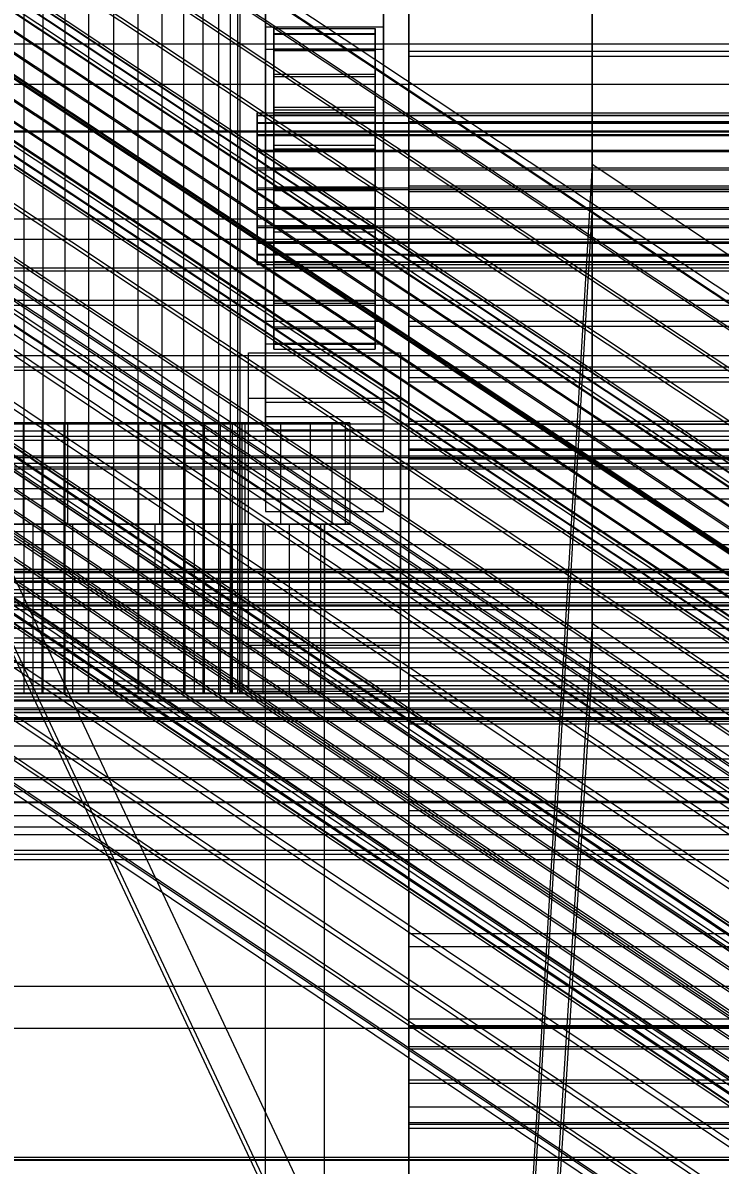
# Model space of a CAD drawing. Header units: millimetres. Extents: x -191664 to 191490, y -197311 to 10263.
# Drawn here: x -295.7 to -213.1, y -31105.9 to -30970.6 of the extents above; entities that cross this region are included whole.
import ezdxf

# ---------------------------------------------------------------- set-up
doc = ezdxf.new("R2010")
doc.units = ezdxf.units.MM
for name, color, linetype, lineweight in [('COTAS_USUARIO', 1, 'Continuous', 0), ('frontal_briquetadora', 7, 'Continuous', 0), ('frontal_C01', 7, 'Continuous', 0), ('frontal_C02', 7, 'Continuous', 0), ('frontal_C03', 7, 'Continuous', 0), ('frontal_C05', 7, 'Continuous', 0), ('frontal_mezcladora', 7, 'Continuous', 0), ('frontal_secador', 7, 'Continuous', 0), ('frontal_tolva-C01', 7, 'Continuous', 0)]:
    doc.layers.add(name, color=color, linetype=linetype, lineweight=lineweight)
doc.dimstyles.new('PLANTA_100', dxfattribs={"dimtxt": 250, "dimasz": 150, "dimexe": 150, "dimexo": 80, "dimgap": 100, "dimtad": 1, "dimtih": 1, "dimtoh": 1, "dimdec": 1, "dimdsep": 46, "dimcen": 0.09, "dimclrd": 1, "dimclre": 1, "dimclrt": 1, "dimadec": 0, "dimazin": 0, "dimtfac": 1, "dimtdec": 4, "dimtofl": 0, "dimtmove": 0, "dimatfit": 3, "dimfxl": 1, "dimtolj": 1, "dimtzin": 0, "dimarcsym": 0})

# ---------------------------------------------------------------- blocks, each defined once
blk = doc.blocks.new('*D108')
at = {"layer": 'COTAS_USUARIO', "color": 1, "lineweight": -2, "transparency": 16777216}
for p, q in [((-80, -30400), (-1350, -30400)), ((-1200, -31850), (-1200, -30550)), ((-80, -32000), (-1350, -32000))]:
    blk.add_line(p, q, dxfattribs=at)
at = {"layer": 'COTAS_USUARIO', "color": 1, "transparency": 16777216}
for points in [[(-1225, -30550), (-1175, -30550), (-1200, -30400)], [(-1225, -31850), (-1175, -31850), (-1200, -32000)]]:
    blk.add_solid(points, dxfattribs=at)
at = {"layer": 'Defpoints', "color": 0, "transparency": 16777216}
for p in [(-1200, -30400), (0, -30400), (0, -32000)]:
    blk.add_point(p, dxfattribs=at)
blk = doc.blocks.new('*D109')
at = {"layer": 'COTAS_USUARIO', "color": 1, "lineweight": -2, "transparency": 16777216}
for p, q in [((-80, -28700), (-1350, -28700)), ((-1200, -31850), (-1200, -28850)), ((-80, -32000), (-1350, -32000))]:
    blk.add_line(p, q, dxfattribs=at)
at = {"layer": 'COTAS_USUARIO', "color": 1, "transparency": 16777216}
for points in [[(-1225, -28850), (-1175, -28850), (-1200, -28700)], [(-1225, -31850), (-1175, -31850), (-1200, -32000)]]:
    blk.add_solid(points, dxfattribs=at)
at = {"layer": 'Defpoints', "color": 0, "transparency": 16777216}
for p in [(-1200, -28700), (0, -28700), (0, -32000)]:
    blk.add_point(p, dxfattribs=at)
blk = doc.blocks.new('*D110')
at = {"layer": 'COTAS_USUARIO', "color": 1, "lineweight": -2, "transparency": 16777216}
for p, q in [((-80, -30350), (-1350, -30350)), ((-1200, -31850), (-1200, -30500)), ((-80, -32000), (-1350, -32000))]:
    blk.add_line(p, q, dxfattribs=at)
at = {"layer": 'COTAS_USUARIO', "color": 1, "transparency": 16777216}
for points in [[(-1225, -30500), (-1175, -30500), (-1200, -30350)], [(-1225, -31850), (-1175, -31850), (-1200, -32000)]]:
    blk.add_solid(points, dxfattribs=at)
at = {"layer": 'Defpoints', "color": 0, "transparency": 16777216}
for p in [(-1200, -30350), (0, -30350), (0, -32000)]:
    blk.add_point(p, dxfattribs=at)
blk = doc.blocks.new('*D111')
at = {"layer": 'COTAS_USUARIO', "color": 1, "lineweight": -2, "transparency": 16777216}
for p, q in [((-80, -27700), (-1350, -27700)), ((-1200, -31850), (-1200, -27850)), ((-80, -32000), (-1350, -32000))]:
    blk.add_line(p, q, dxfattribs=at)
at = {"layer": 'COTAS_USUARIO', "color": 1, "transparency": 16777216}
for points in [[(-1225, -27850), (-1175, -27850), (-1200, -27700)], [(-1225, -31850), (-1175, -31850), (-1200, -32000)]]:
    blk.add_solid(points, dxfattribs=at)
at = {"layer": 'Defpoints', "color": 0, "transparency": 16777216}
for p in [(-1200, -27700), (0, -27700), (0, -32000)]:
    blk.add_point(p, dxfattribs=at)
blk = doc.blocks.new('*D121')
at = {"layer": 'COTAS_USUARIO', "color": 1, "lineweight": -2, "transparency": 16777216}
for p, q in [((-80, -29000), (-1350, -29000)), ((-1200, -31850), (-1200, -29150)), ((-80, -32000), (-1350, -32000))]:
    blk.add_line(p, q, dxfattribs=at)
at = {"layer": 'COTAS_USUARIO', "color": 1, "transparency": 16777216}
for points in [[(-1225, -29150), (-1175, -29150), (-1200, -29000)], [(-1225, -31850), (-1175, -31850), (-1200, -32000)]]:
    blk.add_solid(points, dxfattribs=at)
at = {"layer": 'Defpoints', "color": 0, "transparency": 16777216}
for p in [(-1200, -29000), (0, -29000), (0, -32000)]:
    blk.add_point(p, dxfattribs=at)

msp = doc.modelspace()

# ---------------------------------------------------------------- linework, layer by layer
at = {"layer": 'frontal_briquetadora', "color": 251, "true_color": 0x53616b}
for p, q in [((-1330, -31000), (490, -31000)), ((-1330, -31010), (490, -31010))]:
    msp.add_line(p, q, dxfattribs=at)
at = {"layer": 'frontal_C01', "color": 251, "true_color": 0x586d65}
for p, q in [((-250, -28680.37), (-250, -31735.76)), ((-250, -31740.5), (-250, -28685.1))]:
    msp.add_line(p, q, dxfattribs=at)
at = {"layer": 'frontal_C01', "color": 139, "true_color": 0x345e4e}
for p, q in [((-228.3, -30675.19), (-228.3, -30987.38)), ((-228.3, -30993.07), (-228.3, -30680.88)), ((-228.3, -30987.38), (-250, -31358.33)), ((-130, -31052.62), (-228.3, -30987.38)), ((-228.3, -30987.38), (-228.3, -30993.07)), ((-250, -31364.02), (-228.3, -30993.07)), ((-228.3, -30993.07), (-130, -31058.31))]:
    msp.add_line(p, q, dxfattribs=at)
at = {"layer": 'frontal_C01', "color": 252, "true_color": 0x83939a}
for p, q in [((-332.63, -30923.7), (-148.32, -31046.03)), ((-331.18, -30923.69), (-146.87, -31046.02)), ((-334.94, -30925.15), (-150.63, -31047.48)), ((-330.69, -30925.12), (-146.38, -31047.46)), ((-337.95, -30927.93), (-153.64, -31050.27)), ((-331.2, -30927.9), (-146.89, -31050.23)), ((-341.46, -30931.87), (-157.15, -31054.21)), ((-332.66, -30931.83), (-148.35, -31054.16)), ((-160.92, -31059.03), (-345.23, -30936.7)), ((-334.98, -30936.65), (-150.67, -31058.98)), ((-349, -30942.07), (-164.69, -31064.41)), ((-338, -30942.02), (-153.69, -31064.35)), ((-352.52, -30947.64), (-168.21, -31069.97)), ((-341.52, -30947.58), (-157.21, -31069.92)), ((-355.54, -30953.01), (-171.23, -31075.34)), ((-345.29, -30952.96), (-160.98, -31075.29)), ((-357.86, -30957.83), (-173.55, -31080.16)), ((-349.06, -30957.78), (-164.75, -31080.12)), ((-359.33, -30961.76), (-175.02, -31084.09)), ((-352.57, -30961.73), (-168.26, -31084.06)), ((-359.83, -30964.54), (-175.52, -31086.87)), ((-355.58, -30964.51), (-171.28, -31086.85)), ((-359.34, -30965.97), (-175.03, -31088.3)), ((-357.89, -30965.96), (-173.58, -31088.29))]:
    msp.add_line(p, q, dxfattribs=at)
at = {"layer": 'frontal_C01', "color": 9, "true_color": 0xbac6cb}
for p, q in [((-355.53, -30927.56), (-141.73, -31069.46)), ((-355.02, -30927.55), (-141.22, -31069.46)), ((-357.42, -30929.06), (-143.62, -31070.96)), ((-356.35, -30928.07), (-142.55, -31069.97)), ((-355.02, -30929.04), (-141.22, -31070.95)), ((-354.84, -30928.06), (-141.04, -31069.97)), ((-358.66, -30930.45), (-144.86, -31072.36)), ((-355.54, -30930.44), (-141.74, -31072.34)), ((-146.2, -31074.07), (-360, -30932.16)), ((-356.36, -30932.14), (-142.56, -31074.05)), ((-361.33, -30934.07), (-147.53, -31075.97)), ((-357.43, -30934.05), (-143.64, -31075.95)), ((-362.58, -30936.04), (-148.78, -31077.94)), ((-358.68, -30936.02), (-144.88, -31077.92)), ((-363.65, -30937.94), (-149.85, -31079.85)), ((-360.02, -30937.92), (-146.22, -31079.83)), ((-364.47, -30939.65), (-150.67, -31081.55)), ((-361.35, -30939.63), (-147.55, -31081.54)), ((-364.99, -30941.04), (-151.19, -31082.95)), ((-362.6, -30941.03), (-148.8, -31082.93)), ((-365.17, -30942.03), (-151.37, -31083.93)), ((-364.99, -30942.53), (-151.2, -31084.44)), ((-364.48, -30942.53), (-150.68, -31084.44)), ((-363.66, -30942.02), (-149.86, -31083.92))]:
    msp.add_line(p, q, dxfattribs=at)
at = {"layer": 'frontal_C01', "color": 139, "true_color": 0x354b57}
for p, q in [((450, -30983.42), (-450, -30983.42)), ((-450, -30996.23), (450, -30996.23))]:
    msp.add_line(p, q, dxfattribs=at)
at = {"layer": 'frontal_C02', "color": 251, "true_color": 0x586d65}
for p, q in [((-250, -28976.99), (-250, -31767.54)), ((-250, -31772.31), (-250, -28981.77))]:
    msp.add_line(p, q, dxfattribs=at)
at = {"layer": 'frontal_C02', "color": 139, "true_color": 0x345e4e}
for p, q in [((-228.3, -30756.94), (-228.3, -31041.76)), ((-228.3, -31047.5), (-228.3, -30762.68)), ((-228.3, -31041.76), (-250, -31386.53)), ((-130, -31107.62), (-228.3, -31041.76)), ((-228.3, -31041.76), (-228.3, -31047.5)), ((-250, -31392.27), (-228.3, -31047.5)), ((-228.3, -31047.5), (-130, -31113.36))]:
    msp.add_line(p, q, dxfattribs=at)
at = {"layer": 'frontal_C02', "color": 139, "true_color": 0x354b57}
for p, q in [((450, -30977.9), (-450, -30977.9)), ((450, -30999.68), (-450, -30999.68)), ((-450, -31011.37), (450, -31011.37))]:
    msp.add_line(p, q, dxfattribs=at)
at = {"layer": 'frontal_C02', "color": 252, "true_color": 0x83939a}
for p, q in [((-332.63, -30977.87), (-148.32, -31101.35)), ((-331.18, -30977.67), (-146.87, -31101.15)), ((-330.69, -30978.91), (-146.38, -31102.4)), ((-334.94, -30979.49), (-150.63, -31102.97)), ((-331.2, -30981.51), (-146.89, -31105)), ((-337.95, -30982.43), (-153.64, -31105.91)), ((-332.66, -30985.29), (-148.35, -31108.77)), ((-341.46, -30986.49), (-157.15, -31109.97)), ((-334.98, -30989.99), (-150.67, -31113.47)), ((-160.92, -31114.87), (-345.23, -30991.38)), ((-338, -30995.29), (-153.69, -31118.77)), ((-349, -30996.78), (-164.69, -31120.27)), ((-341.52, -31000.83), (-157.21, -31124.31)), ((-352.52, -31002.32), (-168.21, -31125.81)), ((-345.29, -31006.23), (-160.98, -31129.71)), ((-355.54, -31007.62), (-171.23, -31131.11)), ((-349.06, -31011.13), (-164.75, -31134.61)), ((-357.86, -31012.32), (-173.55, -31135.81)), ((-352.57, -31015.18), (-168.26, -31138.67)), ((-359.33, -31016.1), (-175.02, -31139.58)), ((-355.58, -31018.12), (-171.28, -31141.61)), ((-359.83, -31018.7), (-175.52, -31142.18)), ((-357.89, -31019.75), (-173.58, -31143.23)), ((-311.15, -31018.95), (311.15, -31018.95)), ((-311.15, -31019.58), (311.15, -31019.58)), ((-359.34, -31019.94), (-175.03, -31143.43)), ((-311.15, -31020.04), (311.15, -31020.04)), ((-311.15, -31021.9), (311.15, -31021.9)), ((-311.15, -31022.79), (311.15, -31022.79)), ((-311.15, -31025.76), (311.15, -31025.76)), ((-311.15, -31027), (311.15, -31027)), ((-311.15, -31030.87), (311.15, -31030.87)), ((-311.15, -31032.4), (311.15, -31032.4)), ((311.15, -31036.91), (-311.15, -31036.91)), ((-311.15, -31038.61), (311.15, -31038.61)), ((-311.15, -31043.45), (311.15, -31043.45)), ((-311.15, -31045.21), (311.15, -31045.21)), ((-311.15, -31050.05), (311.15, -31050.05)), ((-311.15, -31051.75), (311.15, -31051.75)), ((-311.15, -31056.26), (311.15, -31056.26)), ((-311.15, -31057.79), (311.15, -31057.79)), ((-311.15, -31061.65), (311.15, -31061.65)), ((-311.15, -31062.9), (311.15, -31062.9)), ((-311.15, -31065.87), (311.15, -31065.87)), ((-311.15, -31066.76), (311.15, -31066.76)), ((-311.15, -31068.62), (311.15, -31068.62)), ((-311.15, -31069.08), (311.15, -31069.08)), ((-311.15, -31069.71), (311.15, -31069.71))]:
    msp.add_line(p, q, dxfattribs=at)
at = {"layer": 'frontal_C02', "color": 9, "true_color": 0xbac6cb}
for p, q in [((-355.53, -30981.51), (-141.73, -31124.75)), ((-355.02, -30981.44), (-141.22, -31124.68)), ((-354.84, -30981.88), (-141.04, -31125.12)), ((-357.42, -30983.12), (-143.62, -31126.37)), ((-356.35, -30982.08), (-142.55, -31125.32)), ((-355.02, -30982.8), (-141.22, -31126.04)), ((-358.66, -30984.56), (-144.86, -31127.8)), ((-355.54, -30984.14), (-141.74, -31127.38)), ((-356.36, -30985.8), (-142.56, -31129.04)), ((-146.2, -31129.54), (-360, -30986.3)), ((-361.33, -30988.21), (-147.53, -31131.45)), ((-357.43, -30987.68), (-143.64, -31130.92)), ((-358.68, -30989.64), (-144.88, -31132.89)), ((-362.58, -30990.17), (-148.78, -31133.41)), ((-363.65, -30992.05), (-149.85, -31135.29)), ((-360.02, -30991.56), (-146.22, -31134.8)), ((-364.47, -30993.72), (-150.67, -31136.96)), ((-361.35, -30993.29), (-147.55, -31136.53)), ((-364.99, -30995.05), (-151.19, -31138.3)), ((-362.6, -30994.73), (-148.8, -31137.97)), ((-365.17, -30995.98), (-151.37, -31139.22)), ((-364.99, -30996.42), (-151.2, -31139.66)), ((-364.48, -30996.35), (-150.68, -31139.59)), ((-363.66, -30995.77), (-149.86, -31139.01)), ((-440, -31035.34), (440, -31035.34)), ((-440, -31035.56), (440, -31035.56)), ((-440, -31035.72), (440, -31035.72)), ((-440, -31036.38), (440, -31036.38)), ((-440, -31036.7), (440, -31036.7)), ((-440, -31037.75), (440, -31037.75)), ((-440, -31038.19), (440, -31038.19)), ((-440, -31039.56), (440, -31039.56)), ((-440, -31040.1), (440, -31040.1)), ((440, -31041.7), (-440, -31041.7)), ((-440, -31042.3), (440, -31042.3)), ((-440, -31044.02), (440, -31044.02)), ((-440, -31044.64), (440, -31044.64)), ((-440, -31046.36), (440, -31046.36)), ((-440, -31046.96), (440, -31046.96)), ((-440, -31048.56), (440, -31048.56)), ((-440, -31049.1), (440, -31049.1)), ((-440, -31050.47), (440, -31050.47)), ((-440, -31050.91), (440, -31050.91)), ((-440, -31051.96), (440, -31051.96)), ((-440, -31052.28), (440, -31052.28)), ((-440, -31052.94), (440, -31052.94)), ((-440, -31053.1), (440, -31053.1)), ((-440, -31053.32), (440, -31053.32))]:
    msp.add_line(p, q, dxfattribs=at)
at = {"layer": 'frontal_C03', "color": 251, "true_color": 0x586d65}
for p, q in [((-250, -28596.31), (-250, -31246.31)), ((-250, -31251.12), (-250, -28601.12))]:
    msp.add_line(p, q, dxfattribs=at)
at = {"layer": 'frontal_C03', "color": 139, "true_color": 0x345e4e}
for p, q in [((-250, -31047.92), (-250, -30953.66)), ((-250, -31053.69), (-250, -30959.44)), ((-250, -31047.92), (0, -31047.92)), ((-250, -31053.69), (-250, -31047.92)), ((0, -31053.69), (-250, -31053.69))]:
    msp.add_line(p, q, dxfattribs=at)
at = {"layer": 'frontal_C03', "color": 139, "true_color": 0x354b57}
for p, q in [((-267, -31008.68), (-267, -30962.45)), ((-253, -30962.45), (-253, -31008.68)), ((-267, -30965.14), (-267, -31011.37)), ((-253, -31011.37), (-253, -30965.14)), ((-267, -30973.76), (-267, -30971.07)), ((-267, -30971.07), (-253, -30971.07)), ((-267, -31017.29), (-267, -30971.07)), ((-253, -30971.07), (-253, -30973.76)), ((-253, -30971.07), (-253, -31017.29)), ((-253, -30973.76), (-267, -30973.76)), ((-267, -30973.76), (-267, -31019.99)), ((-253, -31019.99), (-253, -30973.76)), ((-267, -31018.87), (-267, -31005.94)), ((-267, -31005.94), (-253, -31005.94)), ((-267, -31015.57), (-267, -31005.94)), ((-253, -31005.94), (-253, -31018.87)), ((-253, -31005.94), (-253, -31015.57)), ((-253, -31008.68), (-267, -31008.68)), ((-267, -31008.68), (-267, -31011.37)), ((-253, -31011.37), (-253, -31008.68)), ((-269, -31015.1), (-269, -31009.71)), ((-269, -31009.71), (-251, -31009.71)), ((-269, -31044.38), (-269, -31009.71)), ((-251, -31009.71), (-251, -31015.1)), ((-251, -31009.71), (-251, -31044.38)), ((-267, -31011.37), (-253, -31011.37)), ((-251, -31015.1), (-269, -31015.1)), ((-269, -31049.77), (-269, -31015.1)), ((-253, -31015.57), (-267, -31015.57)), ((-267, -31015.57), (-267, -31028.5)), ((-253, -31028.5), (-253, -31015.57)), ((-251, -31049.77), (-251, -31015.1)), ((-253, -31017.29), (-267, -31017.29)), ((-267, -31017.29), (-267, -31019.99)), ((-253, -31019.99), (-253, -31017.29)), ((-253, -31018.87), (-267, -31018.87)), ((-267, -31018.87), (-267, -31028.5)), ((-253, -31028.5), (-253, -31018.87)), ((-267, -31019.99), (-253, -31019.99)), ((-267, -31028.5), (-253, -31028.5)), ((-450, -31039.27), (450, -31039.27)), ((-251, -31044.38), (-269, -31044.38)), ((-269, -31044.38), (-269, -31049.77)), ((-251, -31049.77), (-251, -31044.38)), ((450, -31050.83), (-450, -31050.83)), ((-269, -31049.77), (-251, -31049.77)), ((450, -31052.95), (-450, -31052.95)), ((-450, -31064.51), (450, -31064.51))]:
    msp.add_line(p, q, dxfattribs=at)
at = {"layer": 'frontal_C03', "color": 252, "true_color": 0x83939a}
for p, q in [((-250, -30967.38), (-250, -30973.95)), ((-250, -30974.56), (-250, -30967.87)), ((-250, -30973.95), (-250, -30981.64)), ((-250, -30973.95), (250, -30973.95)), ((-250, -30982.31), (-250, -30974.56)), ((-250, -30974.56), (250, -30974.56)), ((-250, -30981.64), (-250, -30989.91)), ((250, -30981.64), (-250, -30981.64)), ((-250, -30990.6), (-250, -30982.31)), ((-250, -30982.31), (250, -30982.31)), ((-250, -30989.91), (-250, -30998.2)), ((-250, -30989.91), (250, -30989.91)), ((-250, -30998.87), (-250, -30990.6)), ((-250, -30990.6), (250, -30990.6)), ((-250, -30998.2), (-250, -31005.95)), ((-250, -30998.2), (250, -30998.2)), ((-250, -31006.55), (-250, -30998.87)), ((-250, -30998.87), (250, -30998.87)), ((-250, -31005.95), (-250, -31012.63)), ((-250, -31005.95), (250, -31005.95)), ((-250, -31013.13), (-250, -31006.55)), ((-250, -31006.55), (250, -31006.55)), ((-250, -31012.63), (-250, -31017.79)), ((-250, -31012.63), (250, -31012.63)), ((-250, -31018.14), (-250, -31013.13)), ((-250, -31013.13), (250, -31013.13)), ((-250, -31017.79), (-250, -31021.07)), ((-250, -31017.79), (250, -31017.79)), ((-250, -31021.25), (-250, -31018.14)), ((-250, -31018.14), (250, -31018.14)), ((-250, -31021.07), (-250, -31022.25)), ((-250, -31021.07), (250, -31021.07)), ((-250, -31022.25), (-250, -31021.25)), ((-250, -31021.25), (250, -31021.25)), ((-250, -31022.25), (250, -31022.25)), ((-250, -31089.54), (-250, -31088.6)), ((-250, -31088.6), (-250, -31089.39)), ((-250, -31088.6), (250, -31088.6)), ((-250, -31089.39), (-250, -31091.86)), ((-250, -31089.39), (250, -31089.39)), ((-250, -31092.14), (-250, -31089.54)), ((-250, -31089.54), (250, -31089.54)), ((-250, -31091.86), (-250, -31095.84)), ((-250, -31091.86), (250, -31091.86)), ((-250, -31096.23), (-250, -31092.14)), ((-250, -31092.14), (250, -31092.14)), ((-250, -31095.84), (-250, -31101.06)), ((-250, -31095.84), (250, -31095.84)), ((-250, -31101.54), (-250, -31096.23)), ((-250, -31096.23), (250, -31096.23)), ((-250, -31101.06), (-250, -31107.16)), ((-250, -31101.06), (250, -31101.06)), ((-250, -31107.69), (-250, -31101.54)), ((-250, -31101.54), (250, -31101.54))]:
    msp.add_line(p, q, dxfattribs=at)
at = {"layer": 'frontal_C03', "color": 155, "true_color": 0x617580}
for p, q in [((-266, -30981.25), (-266, -30971.26)), ((-266, -30971.26), (-266, -30971.85)), ((-266, -30971.26), (-254, -30971.26)), ((-266, -30971.96), (-266, -30971.26)), ((-266, -30981.54), (-266, -30971.85)), ((-266, -30971.85), (-266, -30973.7)), ((-266, -30971.85), (-254, -30971.85)), ((-266, -30981.59), (-266, -30971.96)), ((-266, -30971.96), (-254, -30971.96)), ((-266, -30973.9), (-266, -30971.96)), ((-254, -30971.85), (-254, -30971.26)), ((-254, -30971.26), (-254, -30981.25)), ((-254, -30971.26), (-254, -30971.96)), ((-254, -30973.7), (-254, -30971.85)), ((-254, -30971.85), (-254, -30981.54)), ((-254, -30971.96), (-254, -30981.59)), ((-254, -30971.96), (-254, -30973.9)), ((-266, -30982.41), (-266, -30973.7)), ((-266, -30973.7), (-266, -30976.67)), ((-266, -30973.7), (-254, -30973.7)), ((-254, -30976.67), (-254, -30973.7)), ((-254, -30973.7), (-254, -30982.41)), ((-266, -30982.51), (-266, -30973.9)), ((-266, -30973.9), (-254, -30973.9)), ((-266, -30976.97), (-266, -30973.9)), ((-254, -30973.9), (-254, -30982.51)), ((-254, -30973.9), (-254, -30976.97)), ((-266, -30983.82), (-266, -30976.67)), ((-266, -30976.67), (-266, -30980.58)), ((-266, -30976.67), (-254, -30976.67)), ((-266, -30983.96), (-266, -30976.97)), ((-266, -30976.97), (-254, -30976.97)), ((-266, -30980.93), (-266, -30976.97)), ((-254, -30980.58), (-254, -30976.67)), ((-254, -30976.67), (-254, -30983.82)), ((-254, -30976.97), (-254, -30983.96)), ((-254, -30976.97), (-254, -30980.93)), ((-266, -30985.67), (-266, -30980.58)), ((-266, -30980.58), (-266, -30985.14)), ((-266, -30980.58), (-254, -30980.58)), ((-254, -30985.14), (-254, -30980.58)), ((-254, -30980.58), (-254, -30985.67)), ((-266, -30985.84), (-266, -30980.93)), ((-266, -30980.93), (-254, -30980.93)), ((-266, -30985.54), (-266, -30980.93)), ((-266, -30981.54), (-266, -30981.25)), ((-254, -30981.25), (-266, -30981.25)), ((-266, -30981.25), (-266, -30981.59)), ((-266, -30982.41), (-266, -30981.54)), ((-254, -30981.54), (-266, -30981.54)), ((-254, -30981.59), (-266, -30981.59)), ((-266, -30981.59), (-266, -30982.51)), ((-254, -30980.93), (-254, -30985.84)), ((-254, -30980.93), (-254, -30985.54)), ((-254, -30981.25), (-254, -30981.54)), ((-254, -30981.59), (-254, -30981.25)), ((-254, -30981.54), (-254, -30982.41)), ((-254, -30982.51), (-254, -30981.59)), ((-266, -30983.82), (-266, -30982.41)), ((-254, -30982.41), (-266, -30982.41)), ((-254, -30982.51), (-266, -30982.51)), ((-266, -30982.51), (-266, -30983.96)), ((-254, -30982.41), (-254, -30983.82)), ((-254, -30983.96), (-254, -30982.51)), ((-266, -30985.67), (-266, -30983.82)), ((-254, -30983.82), (-266, -30983.82)), ((-254, -30983.96), (-266, -30983.96)), ((-266, -30983.96), (-266, -30985.84)), ((-254, -30983.82), (-254, -30985.67)), ((-254, -30985.84), (-254, -30983.96)), ((-266, -30985.14), (-266, -30987.83)), ((-254, -30985.14), (-266, -30985.14)), ((-266, -30985.14), (-266, -30990.05)), ((-266, -30988.02), (-266, -30985.54)), ((-266, -30985.54), (-254, -30985.54)), ((-266, -30990.46), (-266, -30985.54)), ((-266, -30987.83), (-266, -30985.67)), ((-254, -30985.67), (-266, -30985.67)), ((-254, -30985.84), (-266, -30985.84)), ((-266, -30985.84), (-266, -30988.02)), ((-254, -30987.83), (-254, -30985.14)), ((-254, -30990.05), (-254, -30985.14)), ((-254, -30985.54), (-254, -30988.02)), ((-254, -30985.54), (-254, -30990.46)), ((-254, -30985.67), (-254, -30987.83)), ((-254, -30988.02), (-254, -30985.84)), ((-266, -30987.83), (-254, -30987.83)), ((-266, -30990.16), (-266, -30987.83)), ((-254, -30988.02), (-266, -30988.02)), ((-266, -30988.02), (-266, -30990.35)), ((-254, -30987.83), (-254, -30990.16)), ((-254, -30990.35), (-254, -30988.02)), ((-266, -30990.16), (-266, -30990.05)), ((-266, -30990.05), (-266, -30994.97)), ((-266, -30990.05), (-254, -30990.05)), ((-254, -30994.97), (-254, -30990.05)), ((-254, -30990.05), (-254, -30990.16)), ((-266, -30992.49), (-266, -30990.16)), ((-254, -30990.16), (-266, -30990.16)), ((-266, -30990.35), (-266, -30990.46)), ((-254, -30990.35), (-266, -30990.35)), ((-266, -30990.35), (-266, -30992.68)), ((-266, -30990.46), (-254, -30990.46)), ((-266, -30995.37), (-266, -30990.46)), ((-254, -30990.16), (-254, -30992.49)), ((-254, -30990.46), (-254, -30990.35)), ((-254, -30992.68), (-254, -30990.35)), ((-254, -30990.46), (-254, -30995.37)), ((-266, -30994.67), (-266, -30992.49)), ((-266, -30992.49), (-266, -30994.97)), ((-254, -30992.49), (-266, -30992.49)), ((-266, -30992.68), (-266, -30995.37)), ((-254, -30992.68), (-266, -30992.68)), ((-266, -30992.68), (-266, -30994.84)), ((-254, -30994.97), (-254, -30992.49)), ((-254, -30992.49), (-254, -30994.67)), ((-254, -30995.37), (-254, -30992.68)), ((-254, -30994.84), (-254, -30992.68)), ((-266, -30996.55), (-266, -30994.67)), ((-266, -30994.67), (-266, -30999.57)), ((-254, -30994.67), (-266, -30994.67)), ((-266, -30994.84), (-266, -30999.93)), ((-254, -30994.84), (-266, -30994.84)), ((-266, -30994.84), (-266, -30996.69)), ((-266, -30994.97), (-266, -30999.57)), ((-266, -30994.97), (-254, -30994.97)), ((-266, -30995.37), (-254, -30995.37)), ((-266, -30999.93), (-266, -30995.37)), ((-254, -30999.57), (-254, -30994.67)), ((-254, -30994.67), (-254, -30996.55)), ((-254, -30999.93), (-254, -30994.84)), ((-254, -30996.69), (-254, -30994.84)), ((-254, -30999.57), (-254, -30994.97)), ((-254, -30995.37), (-254, -30999.93)), ((-266, -30998), (-266, -30996.55)), ((-266, -30996.55), (-266, -31003.54)), ((-254, -30996.55), (-266, -30996.55)), ((-266, -30996.69), (-266, -31003.83)), ((-254, -30996.69), (-266, -30996.69)), ((-266, -30996.69), (-266, -30998.1)), ((-254, -31003.54), (-254, -30996.55)), ((-254, -30996.55), (-254, -30998)), ((-254, -31003.83), (-254, -30996.69)), ((-254, -30998.1), (-254, -30996.69)), ((-266, -30998.92), (-266, -30998)), ((-266, -30998), (-266, -31006.6)), ((-254, -30998), (-266, -30998)), ((-266, -30998.1), (-266, -31006.81)), ((-254, -30998.1), (-266, -30998.1)), ((-266, -30998.1), (-266, -30998.97)), ((-254, -31006.6), (-254, -30998)), ((-254, -30998), (-254, -30998.92)), ((-254, -31006.81), (-254, -30998.1)), ((-254, -30998.97), (-254, -30998.1)), ((-266, -30999.25), (-266, -30998.92)), ((-266, -30998.92), (-266, -31008.55)), ((-254, -30998.92), (-266, -30998.92)), ((-266, -30998.97), (-266, -31008.66)), ((-254, -30998.97), (-266, -30998.97)), ((-266, -30998.97), (-266, -30999.25)), ((-266, -30999.25), (-266, -31009.25)), ((-254, -30999.25), (-266, -30999.25)), ((-266, -30999.57), (-266, -31003.54)), ((-266, -30999.57), (-254, -30999.57)), ((-254, -31008.55), (-254, -30998.92)), ((-254, -30998.92), (-254, -30999.25)), ((-254, -31008.66), (-254, -30998.97)), ((-254, -30999.25), (-254, -30998.97)), ((-254, -31009.25), (-254, -30999.25)), ((-254, -31003.54), (-254, -30999.57)), ((-266, -30999.93), (-254, -30999.93)), ((-266, -31003.83), (-266, -30999.93)), ((-254, -30999.93), (-254, -31003.83)), ((-266, -31003.54), (-266, -31006.6)), ((-266, -31003.54), (-254, -31003.54)), ((-254, -31006.6), (-254, -31003.54)), ((-266, -31003.83), (-254, -31003.83)), ((-266, -31006.81), (-266, -31003.83)), ((-254, -31003.83), (-254, -31006.81)), ((-266, -31006.6), (-266, -31008.55)), ((-266, -31006.6), (-254, -31006.6)), ((-266, -31006.81), (-254, -31006.81)), ((-266, -31008.66), (-266, -31006.81)), ((-254, -31008.55), (-254, -31006.6)), ((-254, -31006.81), (-254, -31008.66)), ((-266, -31008.55), (-266, -31009.25)), ((-266, -31008.55), (-254, -31008.55)), ((-266, -31008.66), (-254, -31008.66)), ((-266, -31009.25), (-266, -31008.66)), ((-254, -31009.25), (-254, -31008.55)), ((-254, -31008.66), (-254, -31009.25)), ((-266, -31009.25), (-254, -31009.25))]:
    msp.add_line(p, q, dxfattribs=at)
at = {"layer": 'frontal_C03', "color": 9, "true_color": 0xbac6cb}
for p, q in [((-268, -30981.59), (-268, -30981.25)), ((-268, -30981.25), (-268, -30981.54)), ((-268, -30981.25), (268, -30981.25)), ((-268, -30981.54), (-268, -30982.41)), ((-268, -30981.54), (268, -30981.54)), ((-268, -30982.51), (-268, -30981.59)), ((-268, -30981.59), (268, -30981.59)), ((-268, -30982.41), (-268, -30983.82)), ((-268, -30982.41), (268, -30982.41)), ((-268, -30983.96), (-268, -30982.51)), ((-268, -30982.51), (268, -30982.51)), ((-268, -30983.82), (-268, -30985.67)), ((-268, -30983.82), (268, -30983.82)), ((-268, -30985.84), (-268, -30983.96)), ((-268, -30983.96), (268, -30983.96)), ((-268, -30985.67), (-268, -30987.83)), ((-268, -30985.67), (268, -30985.67)), ((-268, -30988.02), (-268, -30985.84)), ((-268, -30985.84), (268, -30985.84)), ((-268, -30987.83), (-268, -30990.16)), ((268, -30987.83), (-268, -30987.83)), ((-268, -30990.35), (-268, -30988.02)), ((-268, -30988.02), (268, -30988.02)), ((-268, -30990.16), (-268, -30992.49)), ((-268, -30990.16), (268, -30990.16)), ((-268, -30992.68), (-268, -30990.35)), ((-268, -30990.35), (268, -30990.35)), ((-268, -30992.49), (-268, -30994.67)), ((-268, -30992.49), (268, -30992.49)), ((-268, -30994.84), (-268, -30992.68)), ((-268, -30992.68), (268, -30992.68)), ((-268, -30994.67), (-268, -30996.55)), ((-268, -30994.67), (268, -30994.67)), ((-268, -30996.69), (-268, -30994.84)), ((-268, -30994.84), (268, -30994.84)), ((-268, -30996.55), (-268, -30998)), ((-268, -30996.55), (268, -30996.55)), ((-268, -30998.1), (-268, -30996.69)), ((-268, -30996.69), (268, -30996.69)), ((-268, -30998), (-268, -30998.92)), ((-268, -30998), (268, -30998)), ((-268, -30998.97), (-268, -30998.1)), ((-268, -30998.1), (268, -30998.1)), ((-268, -30998.92), (-268, -30999.25)), ((-268, -30998.92), (268, -30998.92)), ((-268, -30999.25), (-268, -30998.97)), ((-268, -30998.97), (268, -30998.97)), ((-268, -30999.25), (268, -30999.25)), ((-450, -31105), (450, -31105)), ((-450, -31105.28), (450, -31105.28)), ((-450, -31105.33), (450, -31105.33))]:
    msp.add_line(p, q, dxfattribs=at)
at = {"layer": 'frontal_C03', "color": 8, "true_color": 0x697a83}
for p, q in [((-250, -31053.13), (-250, -31050.01)), ((-250, -31050.01), (-250, -31053.69)), ((250, -31050.01), (-250, -31050.01)), ((-250, -31062.86), (-250, -31053.13)), ((250, -31053.13), (-250, -31053.13)), ((-250, -31053.69), (-250, -31063.95)), ((250, -31053.69), (-250, -31053.69)), ((-250, -31078.52), (-250, -31062.86)), ((250, -31062.86), (-250, -31062.86)), ((-250, -31063.95), (-250, -31080.06)), ((250, -31063.95), (-250, -31063.95)), ((-250, -31099.06), (-250, -31078.52)), ((250, -31078.52), (-250, -31078.52)), ((-250, -31080.06), (-250, -31100.94)), ((250, -31080.06), (-250, -31080.06)), ((-250, -31123.07), (-250, -31099.06)), ((250, -31099.06), (-250, -31099.06)), ((-250, -31100.94), (-250, -31125.17)), ((250, -31100.94), (-250, -31100.94))]:
    msp.add_line(p, q, dxfattribs=at)
at = {"layer": 'frontal_C05', "color": 253, "true_color": 0xaab3b8}
for p, q in [((-295.61, -31050), (-295.61, -30930)), ((-293.33, -31050), (-293.33, -30930)), ((-290.74, -31050), (-290.74, -30930)), ((-287.93, -31050), (-287.93, -30930)), ((-285, -30930), (-285, -31050)), ((-282.07, -31050), (-282.07, -30930)), ((-279.26, -31050), (-279.26, -30930)), ((-276.67, -31050), (-276.67, -30930)), ((-274.39, -31050), (-274.39, -30930)), ((-272.53, -31050), (-272.53, -30930)), ((-271.14, -31050), (-271.14, -30930)), ((-270.29, -31050), (-270.29, -30930)), ((-270, -31050), (-270, -30930)), ((-295.61, -31050), (-297.47, -31050)), ((-293.33, -31050), (-295.61, -31050)), ((-290.74, -31050), (-293.33, -31050)), ((-287.93, -31050), (-290.74, -31050)), ((-287.93, -31050), (-285, -31050)), ((-285, -31050), (-282.07, -31050)), ((-282.07, -31050), (-279.26, -31050)), ((-279.26, -31050), (-276.67, -31050)), ((-276.67, -31050), (-274.39, -31050)), ((-274.39, -31050), (-272.53, -31050)), ((-272.53, -31050), (-271.14, -31050)), ((-271.14, -31050), (-270.29, -31050)), ((-270.29, -31050), (-270, -31050))]:
    msp.add_line(p, q, dxfattribs=at)
at = {"layer": 'frontal_C05', "color": 9, "true_color": 0xb9c3c2}
msp.add_line((-250, -30970.15), (-250, -30977.1), dxfattribs=at)
at = {"layer": 'frontal_C05', "color": 253, "true_color": 0xa1a9ac}
for p, q in [((-293.47, -31018), (-300.56, -31018)), ((-300.56, -31018), (-295.72, -31018)), ((-293.47, -31018), (-295.78, -31018)), ((-290.84, -31018), (-295.72, -31018)), ((-295.72, -31018), (-290.46, -31018)), ((-295.72, -31018), (-295.72, -31030)), ((-290.84, -31018), (-293.47, -31018)), ((-293.47, -31030), (-293.47, -31018)), ((-287.98, -31018), (-290.84, -31018)), ((-290.84, -31030), (-290.84, -31018)), ((-287.98, -31018), (-290.46, -31018)), ((-290.46, -31018), (-285, -31018)), ((-290.46, -31018), (-290.46, -31030)), ((-285, -31018), (-287.98, -31018)), ((-287.98, -31030), (-287.98, -31018)), ((-285, -31018), (-282.02, -31018)), ((-279.54, -31018), (-285, -31018)), ((-285, -31018), (-285, -31030)), ((-282.02, -31018), (-279.54, -31018)), ((-282.02, -31030), (-282.02, -31018)), ((-282.02, -31018), (-279.16, -31018)), ((-279.54, -31018), (-279.54, -31030)), ((-274.28, -31018), (-279.54, -31018)), ((-279.16, -31018), (-274.28, -31018)), ((-279.16, -31030), (-279.16, -31018)), ((-279.16, -31018), (-276.53, -31018)), ((-276.53, -31018), (-269.44, -31018)), ((-276.53, -31030), (-276.53, -31018)), ((-276.53, -31018), (-274.22, -31018)), ((-274.28, -31018), (-274.28, -31030)), ((-269.44, -31018), (-274.28, -31018)), ((-274.22, -31018), (-265.2, -31018)), ((-274.22, -31030), (-274.22, -31018)), ((-274.22, -31018), (-272.32, -31018)), ((-272.32, -31018), (-261.72, -31018)), ((-272.32, -31030), (-272.32, -31018)), ((-272.32, -31018), (-270.91, -31018)), ((-270.91, -31018), (-259.13, -31018)), ((-270.91, -31030), (-270.91, -31018)), ((-270.91, -31018), (-270.04, -31018)), ((-270.04, -31018), (-257.54, -31018)), ((-270.04, -31030), (-270.04, -31018)), ((-270.04, -31018), (-269.75, -31018)), ((-269.75, -31018), (-257, -31018)), ((-269.75, -31030), (-269.75, -31018)), ((-269.44, -31018), (-269.44, -31030)), ((-265.2, -31018), (-269.44, -31018)), ((-265.2, -31018), (-265.2, -31030)), ((-261.72, -31018), (-265.2, -31018)), ((-261.72, -31018), (-261.72, -31030)), ((-259.13, -31018), (-261.72, -31018)), ((-259.13, -31018), (-259.13, -31030)), ((-257.54, -31018), (-259.13, -31018)), ((-257.54, -31018), (-257.54, -31030)), ((-257, -31018), (-257.54, -31018)), ((-257, -31018), (-257, -31030)), ((-295.72, -31030), (-300.56, -31030)), ((-300.56, -31030), (-293.47, -31030)), ((-293.47, -31030), (-298.89, -31030)), ((-298.89, -31030), (-294.57, -31030)), ((-293.47, -31030), (-295.78, -31030)), ((-290.46, -31030), (-295.72, -31030)), ((-295.72, -31030), (-290.84, -31030)), ((-290.84, -31030), (-294.57, -31030)), ((-294.57, -31030), (-289.88, -31030)), ((-294.57, -31030), (-294.57, -31050)), ((-290.84, -31030), (-293.47, -31030)), ((-293.47, -31050), (-293.47, -31030)), ((-287.98, -31030), (-290.84, -31030)), ((-290.84, -31050), (-290.84, -31030)), ((-285, -31030), (-290.46, -31030)), ((-290.46, -31030), (-287.98, -31030)), ((-287.98, -31030), (-289.88, -31030)), ((-289.88, -31030), (-285, -31030)), ((-289.88, -31030), (-289.88, -31050)), ((-285, -31030), (-287.98, -31030)), ((-287.98, -31050), (-287.98, -31030)), ((-285, -31030), (-282.02, -31030)), ((-280.12, -31030), (-285, -31030)), ((-285, -31030), (-285, -31050)), ((-285, -31030), (-279.54, -31030)), ((-282.02, -31030), (-280.12, -31030)), ((-282.02, -31050), (-282.02, -31030)), ((-282.02, -31030), (-279.16, -31030)), ((-279.54, -31030), (-282.02, -31030)), ((-280.12, -31030), (-280.12, -31050)), ((-275.43, -31030), (-280.12, -31030)), ((-279.54, -31030), (-274.28, -31030)), ((-279.16, -31030), (-275.43, -31030)), ((-279.16, -31050), (-279.16, -31030)), ((-279.16, -31030), (-276.53, -31030)), ((-274.28, -31030), (-279.16, -31030)), ((-276.53, -31030), (-271.11, -31030)), ((-276.53, -31050), (-276.53, -31030)), ((-276.53, -31030), (-274.22, -31030)), ((-269.44, -31030), (-276.53, -31030)), ((-275.43, -31030), (-275.43, -31050)), ((-271.11, -31030), (-275.43, -31030)), ((-274.28, -31030), (-269.44, -31030)), ((-274.22, -31030), (-267.32, -31030)), ((-274.22, -31050), (-274.22, -31030)), ((-274.22, -31030), (-272.32, -31030)), ((-265.2, -31030), (-274.22, -31030)), ((-272.32, -31030), (-264.21, -31030)), ((-272.32, -31050), (-272.32, -31030)), ((-272.32, -31030), (-270.91, -31030)), ((-261.72, -31030), (-272.32, -31030)), ((-271.11, -31030), (-271.11, -31050)), ((-267.32, -31030), (-271.11, -31030)), ((-270.91, -31030), (-261.9, -31030)), ((-270.91, -31050), (-270.91, -31030)), ((-270.91, -31030), (-270.04, -31030)), ((-259.13, -31030), (-270.91, -31030)), ((-270.04, -31030), (-260.48, -31030)), ((-270.04, -31050), (-270.04, -31030)), ((-270.04, -31030), (-269.75, -31030)), ((-257.54, -31030), (-270.04, -31030)), ((-269.75, -31030), (-260, -31030)), ((-269.75, -31050), (-269.75, -31030)), ((-257, -31030), (-269.75, -31030)), ((-269.44, -31030), (-265.2, -31030)), ((-267.32, -31030), (-267.32, -31050)), ((-264.21, -31030), (-267.32, -31030)), ((-265.2, -31030), (-261.72, -31030)), ((-264.21, -31030), (-264.21, -31050)), ((-261.9, -31030), (-264.21, -31030)), ((-261.9, -31030), (-261.9, -31050)), ((-260.48, -31030), (-261.9, -31030)), ((-261.72, -31030), (-259.13, -31030)), ((-260.48, -31030), (-260.48, -31050)), ((-260, -31030), (-260.48, -31030)), ((-260, -31030), (-260, -31050)), ((-259.13, -31030), (-257.54, -31030)), ((-257.54, -31030), (-257, -31030)), ((-294.57, -31050), (-298.89, -31050)), ((-298.89, -31050), (-293.47, -31050)), ((-295.78, -31050), (-293.47, -31050)), ((-289.88, -31050), (-294.57, -31050)), ((-294.57, -31050), (-290.84, -31050)), ((-293.47, -31050), (-290.84, -31050)), ((-290.84, -31050), (-287.98, -31050)), ((-285, -31050), (-289.88, -31050)), ((-289.88, -31050), (-287.98, -31050)), ((-287.98, -31050), (-285, -31050)), ((-285, -31050), (-280.12, -31050)), ((-282.02, -31050), (-285, -31050)), ((-280.12, -31050), (-282.02, -31050)), ((-279.16, -31050), (-282.02, -31050)), ((-280.12, -31050), (-275.43, -31050)), ((-275.43, -31050), (-279.16, -31050)), ((-276.53, -31050), (-279.16, -31050)), ((-271.11, -31050), (-276.53, -31050)), ((-274.22, -31050), (-276.53, -31050)), ((-275.43, -31050), (-271.11, -31050)), ((-267.32, -31050), (-274.22, -31050)), ((-272.32, -31050), (-274.22, -31050)), ((-264.21, -31050), (-272.32, -31050)), ((-270.91, -31050), (-272.32, -31050)), ((-271.11, -31050), (-267.32, -31050)), ((-261.9, -31050), (-270.91, -31050)), ((-270.04, -31050), (-270.91, -31050)), ((-260.48, -31050), (-270.04, -31050)), ((-269.75, -31050), (-270.04, -31050)), ((-260, -31050), (-269.75, -31050)), ((-267.32, -31050), (-264.21, -31050)), ((-264.21, -31050), (-261.9, -31050)), ((-261.9, -31050), (-260.48, -31050)), ((-260.48, -31050), (-260, -31050))]:
    msp.add_line(p, q, dxfattribs=at)
at = {"layer": 'frontal_C05', "color": 251, "true_color": 0x596770}
for p, q in [((-310, -31030), (-260, -31030)), ((-267, -31030), (-260, -31030)), ((-267, -31980), (-267, -31030)), ((-260, -31980), (-260, -31030))]:
    msp.add_line(p, q, dxfattribs=at)
at = {"layer": 'frontal_mezcladora', "color": 8, "true_color": 0x667b86}
for p, q in [((-750, -31049.5), (750, -31049.5)), ((-750, -31060), (750, -31060))]:
    msp.add_line(p, q, dxfattribs=at)
at = {"layer": 'frontal_secador', "color": 253, "true_color": 0xa4b0b5}
for p, q in [((1360, -30973.15), (-1360, -30973.15)), ((-1360, -30983.5), (1360, -30983.5)), ((-1250, -30983.5), (1250, -30983.5)), ((1360, -30993.85), (-1360, -30993.85)), ((1360, -31003.5), (-1360, -31003.5)), ((1250, -31004.08), (-1250, -31004.08)), ((1360, -31011.78), (-1360, -31011.78)), ((1360, -31018.14), (-1360, -31018.14)), ((1360, -31022.14), (-1360, -31022.14)), ((1360, -31023.5), (-1360, -31023.5)), ((1250, -31023.25), (-1250, -31023.25)), ((1250, -31039.71), (-1250, -31039.71)), ((1250, -31052.35), (-1250, -31052.35)), ((1250, -31060.29), (-1250, -31060.29)), ((1250, -31063), (-1250, -31063))]:
    msp.add_line(p, q, dxfattribs=at)
at = {"layer": 'frontal_secador', "color": 147, "true_color": 0x536c78}
for p, q in [((-1240, -31084.71), (1240, -31084.71)), ((-1240, -31089.71), (1240, -31089.71))]:
    msp.add_line(p, q, dxfattribs=at)
at = {"layer": 'frontal_tolva-C01', "color": 252, "true_color": 0x82949d}
for p, q in [((-596.38, -30398.3), (-221.38, -31196.87)), ((-225, -31197.38), (-600, -30398.8)), ((-600, -30400), (-225, -31198.57))]:
    msp.add_line(p, q, dxfattribs=at)

# ---------------------------------------------------------------- dimensions: what is measured, and where the dimension line sits
at = {"layer": 'COTAS_USUARIO'}
for p2, picture, middle in [((0, -27700), '*D111', (-1200, -29850)), ((0, -28700), '*D109', (-1200, -30350)), ((0, -29000), '*D121', (-1200, -30500)), ((0, -30350), '*D110', (-1200, -31175)), ((0, -30400), '*D108', (-1200, -31200))]:
    dim = msp.add_aligned_dim(p1=(0, -32000), p2=p2, distance=1200, dimstyle='PLANTA_100', dxfattribs=at)
    dim.commit()
    dim.dimension.update_dxf_attribs({"geometry": picture, "text_midpoint": middle})

doc.saveas('drawing.dxf')
